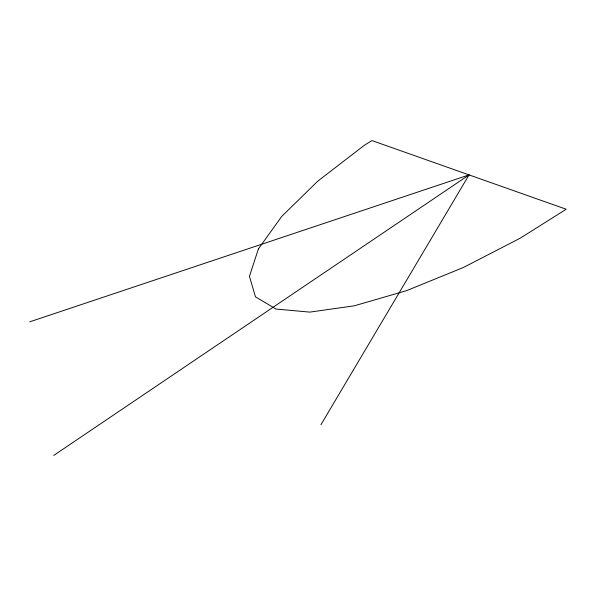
<?xml version="1.0" encoding="UTF-8"?>
<svg xmlns="http://www.w3.org/2000/svg" width="596" height="596" viewBox="0 0 596 596"><rect width="100%" height="100%" fill="white"/><g stroke="black" fill="none" stroke-linecap="round" stroke-linejoin="round"><path stroke-width="0.89" d="M320.931 424.739L469.052 174.896L29.8 321.81M53.714 455.448L469.052 174.896M258.403 248.912L249.448 276.335L255.46 296.845L276.022 309.048L309.741 312.11L354.322 305.815L406.718 290.602L463.36 267.507L520.39 238.095L566.2 209.241L371.904 140.552L364.186 145.417L317.795 181.139L281.714 216.445L258.403 248.912"/></g></svg>
